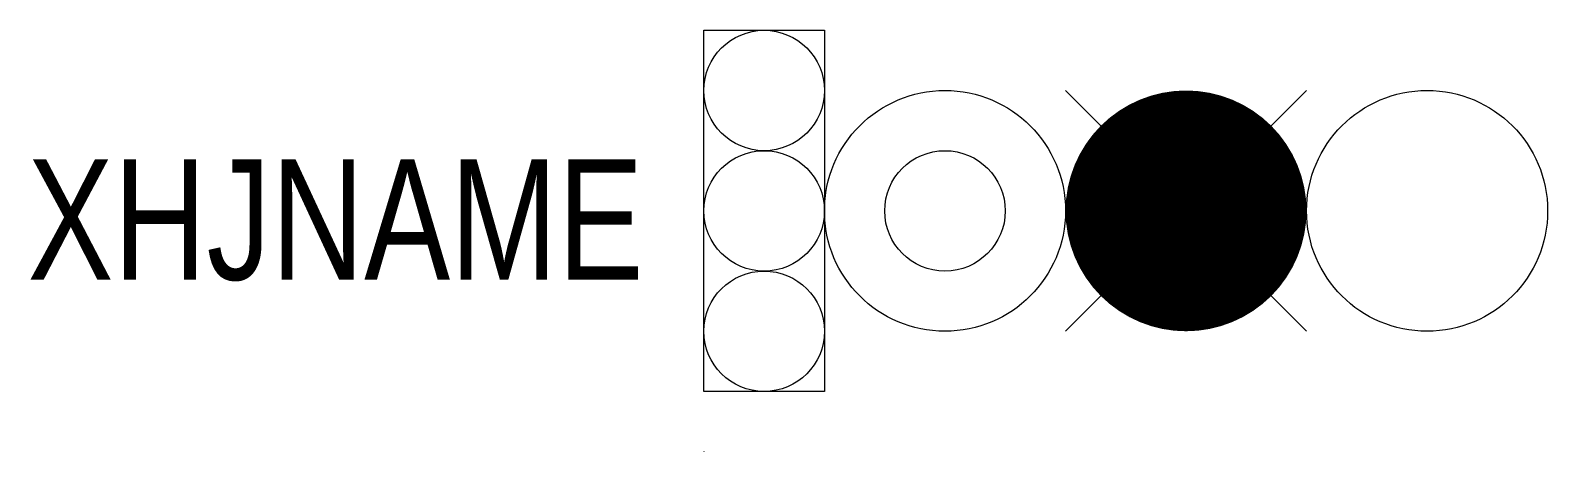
# Model space of a CAD drawing. Header units: millimetres. Extents: x -11.2 to 14, y 0 to 7.
import ezdxf
from ezdxf.enums import TextEntityAlignment as Align

# ---------------------------------------------------------------- set-up
doc = ezdxf.new("R2010")
doc.units = ezdxf.units.MM

msp = doc.modelspace()

# ---------------------------------------------------------------- linework, layer by layer
at = {"color": 1}
for p, q in [((10, 6), (6, 2)), ((10, 2), (6, 6))]:
    msp.add_line(p, q, dxfattribs=at)
msp.add_line((0, 0.001), (0, -0.001))
at = {"color": 0, "linetype": 'Continuous'}
msp.add_lwpolyline([(0, 1), (0, 7), (2, 7), (2, 1), (0, 1)], dxfattribs=at)
at = {"color": 1, "const_width": 2}
msp.add_lwpolyline([(9, 4, 1), (7, 4, 1)], format="xyb", close=True, dxfattribs=at)
for centre, radius in [((1, 6), 1), ((4, 4), 2), ((1, 4), 1), ((4, 4), 1), ((1, 2), 1)]:
    msp.add_circle(centre, radius)
at = {"color": 3}
msp.add_circle((12, 4), 2, dxfattribs=at)

# ---------------------------------------------------------------- texts
at = {"width": 0.8}
msp.add_attdef('XHJNAME', text='X4', height=2, dxfattribs=at).set_placement((-1, 2.855), align=Align.RIGHT)

doc.saveas('drawing.dxf')
